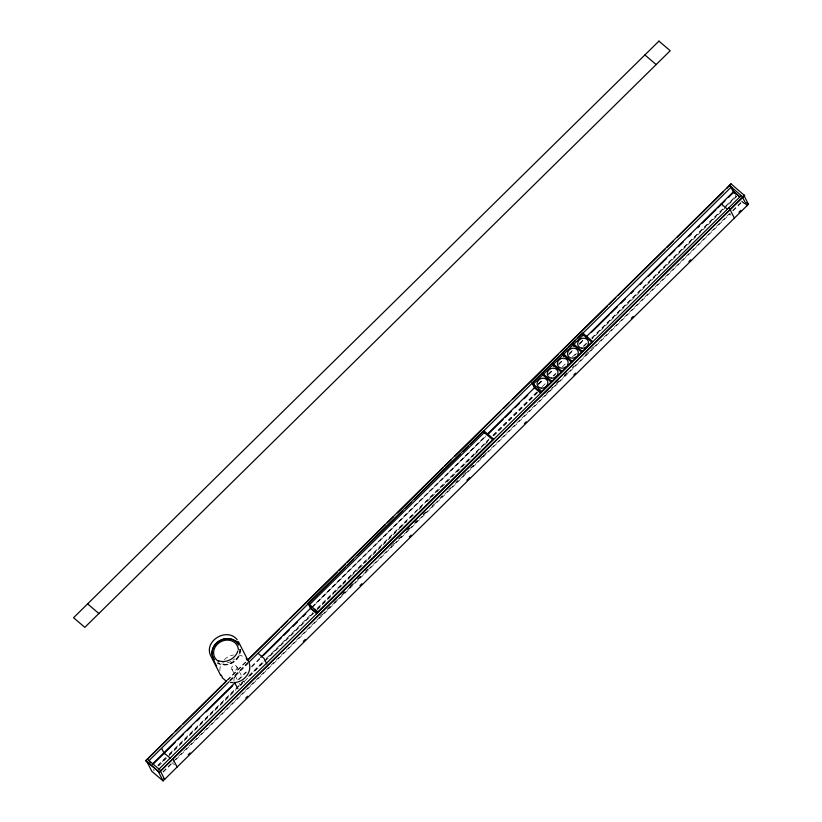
<?xml version="1.0" encoding="UTF-8"?>
<svg xmlns="http://www.w3.org/2000/svg" width="822" height="822" viewBox="0 0 822 822"><rect width="100%" height="100%" fill="white"/><g stroke="black" fill="none" stroke-linecap="round" stroke-linejoin="round"><path stroke-width="0.62" stroke-dasharray="4.11 3.08" d="M234.229 677.451L233.89 681.222M234.239 677.441L236.161 674.8M227.304 680.03L245.573 662.039M227.427 680.277L246.61 661.371M229.472 680.339L247.741 662.337M230.098 680.739L247.987 663.149M230.222 680.976L247.576 663.878M237.907 679.897L247.956 670.002M251.604 666.395L259.824 658.299M311.805 607.109L485.73 435.783M538.246 384.049L542.499 379.856M548.387 374.061L552.651 369.859M558.539 364.064L563.132 359.533M569.533 353.234L572.266 350.532M579.582 343.339L583.23 339.733M311.148 608.085L485.977 435.865M538.492 384.131L542.756 379.939M548.644 374.133L552.898 369.941M558.785 364.146L563.049 359.954M568.937 354.148L572.338 350.788M579.931 343.319L583.343 339.959M239.058 679.475L246.374 672.283M251.851 666.878L260.071 658.782M313.059 606.585L486.1 436.102M538.616 384.377L543.28 379.805M548.757 374.411L553.329 369.91M558.816 364.516L564.026 359.348M568.865 354.611L573.427 350.11M579.202 344.397L583.476 340.216M157.814 765.333L165.839 757.422L166.589 758.069L166.352 757.586L158.317 765.498M169.496 753.825L243.497 680.935M248.974 675.54L262.68 662.039M266.338 658.432L312.925 612.544M317.498 608.044L489.244 438.856M492.902 435.259L537.66 391.169M542.232 386.669L546.805 382.168M553.196 375.87L555.939 373.167M562.33 366.869L565.988 363.273M572.379 356.974L576.037 353.368M583.343 346.175L587 342.569M591.563 338.068L723.124 208.48L722.035 206.353M725.795 205.849L735.608 196.181L736.358 196.828L592.313 338.715M169.085 754.894L244 681.099M248.573 676.598L313.429 612.709M317.087 609.102L488.843 439.924M493.406 435.424L537.259 392.228M553.699 376.034L555.528 374.226M574.712 355.33L576.541 353.532M583.846 346.329L586.589 343.637M592.076 338.232L723.627 208.644L723.874 209.127L723.124 208.48M724.521 207.771L736.111 196.345M158.564 765.981L236.027 689.679M239.675 686.072L313.675 613.181M317.333 609.585L333.773 593.392M334.688 592.487L342.003 585.285M342.908 584.391L350.223 577.188M351.138 576.284L358.443 569.091M359.358 568.187L366.663 560.994M367.578 560.09L399.554 528.597M400.468 527.693L406.859 521.395M410.517 517.798L415.089 513.298M418.737 509.691L422.395 506.095M426.957 501.595L430.615 497.998M431.529 497.094L473.554 455.696M474.469 454.802L480.86 448.504M484.518 444.897L488.165 441.301M493.652 435.907L537.506 392.711M342.928 593.361L344.747 591.573M350.213 586.189L352.946 583.497M357.498 579.017L360.231 576.325M365.698 570.941L367.516 569.143M407.578 529.676L409.407 527.888M414.863 522.504L416.692 520.716M423.063 514.428L424.882 512.64M556.813 382.682L558.518 381.007M566.954 372.685L564.406 375.202L564.899 375.767M320.292 616.027L322.111 614.24M327.577 608.855L330.3 606.163M333.948 602.577L337.585 598.991M341.233 595.395L345.785 590.915M349.422 587.329L353.07 583.743M357.621 579.253L360.355 576.561M365.821 571.177L367.64 569.389M391.313 546.065L394.046 543.373M398.598 538.893L402.235 535.307M406.798 530.817L410.435 527.231M414.987 522.741L417.72 520.059M423.186 514.675L425.919 511.983M432.29 505.705L434.108 503.907M440.489 497.629L442.308 495.841M448.678 489.563L450.497 487.765M455.963 482.38L457.782 480.593M463.248 475.208L465.982 472.516M470.533 468.026L474.181 464.44M479.637 459.056L482.37 456.374M483.285 455.47L486.018 452.778M545.931 393.759L552.744 387.049M556.083 383.761L559.484 380.411M564.529 375.449L567.077 372.931M572.184 367.896L573.766 365.975M585.675 354.621L588.223 352.104M591.635 348.744L593.33 347.069M162.972 771.683L172.784 762.015M173.678 761.141L729.124 213.997M732.741 210.442L741.66 201.657M163.218 772.166L173.915 761.624M175.744 759.816L730.285 213.576M732.977 210.925L742.79 201.256M742.338 201.657L745.883 204.699M741.249 201L745.246 204.421M729.206 213.679L730.974 215.2M171.921 762.621L174.583 764.902M153.354 769.731L154.104 770.368L153.858 769.895M735.269 194.691L736.358 196.828M236.859 666.734A2.774 2.425 -27 0 1 234.095 670.495A2.774 2.425 -27 0 1 232.194 666.745A2.774 2.425 -27 0 1 236.859 666.734L241.935 676.701M231.907 669.252L237.548 680.318M244.196 681.13A2.774 2.425 -27 0 1 244.411 682.383M241.432 684.89A2.774 2.425 -27 0 1 239.089 683.246M240.045 649.267A14.416 12.607 -27 0 1 232.811 662.193A14.416 12.607 -27 0 1 217.727 662.83M234.609 658.905A12.71 11.118 -27 0 1 232.924 660.323M231.033 661.474A12.71 11.118 -27 0 1 222.577 662.851M239.839 649.288A14.221 12.433 -27 0 1 232.708 662.029A14.221 12.433 -27 0 1 217.83 662.655M219.926 670.639A14.991 13.111 -27 0 1 221.385 663.673M224.375 659.593A14.991 13.111 -27 0 1 233.52 654.959M238.575 654.949A14.991 13.111 -27 0 1 243.137 656.542M240.589 649.164A14.991 13.111 -27 0 1 233.068 662.604A14.991 13.111 -27 0 1 217.388 663.262"/><path stroke-width="1.23" d="M237.897 650.911C235.544 658.617 226.194 663.467 218.457 660.775M159.304 772.269L744.557 195.41L159.304 772.269L145.771 760.71L226.389 680.935M247.401 660.241L731.025 183.851L744.681 195.646M145.771 760.71L172.61 734.272M175.353 731.57L180.84 726.165M182.659 724.367L221.95 685.671M223.779 683.873L226.512 681.171M247.525 660.477L279.501 628.984M281.33 627.176L287.721 620.877M290.464 618.185L337.061 572.287M338.88 570.489L345.281 564.19M347.11 562.382L385.477 524.59M387.306 522.792L393.697 516.493M397.355 512.887L443.027 467.893M444.856 466.095L451.257 459.796M454.905 456.2L500.588 411.206M503.331 408.503L508.808 403.099M512.466 399.502L558.138 354.508M560.881 351.806L607.479 305.918M609.297 304.109L615.699 297.811M618.442 295.119L665.029 249.22M666.858 247.422L673.249 241.123M676.907 237.517L723.35 191.773M726.915 188.259L731.025 183.851M308.055 603.584L483.675 430.605L493.436 438.948L317.826 611.938L308.055 603.584L310.5 608.383L316.717 613.695M531.998 382.99L582.736 333.023L592.508 341.366L541.77 391.344L531.998 382.99L534.444 387.789L540.66 393.101M229.184 681.644L149.09 760.535L150.303 762.908M249.282 661.844L345.209 567.355M347.038 565.557L353.429 559.248M357.087 555.651L402.759 510.657M405.503 507.955L410.99 502.561M414.637 498.954L460.32 453.96M463.063 451.268L468.54 445.863M470.369 444.065L567.211 348.672M569.029 346.874L575.431 340.575M578.174 337.873L731.344 186.984L734.734 193.622M533.375 384.131L542.746 374.904L550.863 381.84M543.527 374.133L552.887 364.906L561.005 371.842M553.668 364.136L563.039 354.909L571.156 361.855M563.82 354.148L573.181 344.921L581.298 351.857M573.962 344.151L583.332 334.924L592.354 342.63M152.306 764.213L235.164 682.599M260.738 657.405L310.993 607.91M487.312 434.222L534.834 387.409L540.629 392.351M585.973 337.03L733.666 191.547L739.892 196.859M153.447 763.813L175.107 742.472M177.85 739.769L183.337 734.375M186.984 730.768L191.557 726.278M197.033 720.873L199.777 718.171M206.168 711.873L232.667 685.774M263.728 655.185L281.083 638.088M283.826 635.385L289.303 629.981M292.961 626.385L297.533 621.884M303.01 616.49L305.753 613.787M487.549 434.704L503.085 419.405M504.913 417.607L511.305 411.308M514.962 407.712L519.525 403.212M524.097 398.711L527.745 395.105M591.696 332.119L609.061 315.021M610.88 313.213L617.281 306.914M620.939 303.318L625.501 298.818M630.988 293.423L633.721 290.721M640.122 284.422L641.951 282.624M648.342 276.326L666.611 258.324M669.355 255.621L674.831 250.227M678.489 246.621L683.061 242.12M688.538 236.726L691.281 234.023M697.673 227.725L699.501 225.927M702.245 223.224L715.941 209.733M717.77 207.925L724.994 200.815M728.559 197.301L733.912 192.029L739.245 196.581M188.238 754.719L190.067 752.921M245.799 698.022L247.628 696.224M303.349 641.335L305.178 639.537M359.995 585.541L361.824 583.743M409.325 536.941L411.154 535.143M466.875 480.254L469.619 477.551M524.436 423.556L526.265 421.758M573.766 374.955L575.595 373.157M631.327 318.268L633.146 316.47M688.877 261.571L690.706 259.773M738.999 212.21L740.776 210.453M146.902 761.665L151.793 771.262L163.064 780.9L748.441 204.277L743.55 194.68M235.75 682.404C245.09 681.212 253.042 670.588 248.532 661.515L238.442 641.715M230.53 682.414L233.109 682.62M225.762 680.75L222.115 677.626M644.88 54.94L656.162 64.578M746.561 202.674L748.441 204.277M728.754 207.884L729.504 208.521M727.398 209.158L721.182 203.846L721.428 204.329M572.585 343.01L582.356 351.364M562.443 353.008L572.215 361.361M552.292 363.005L562.063 371.349M542.15 372.993L551.922 381.346M537.793 389.803L540.506 392.115M492.388 439.441L484.271 432.506L309.432 604.725L311.24 606.266M314.847 609.349L316.655 610.89M310.891 608.003L317.107 613.315M258.118 653.356L264.016 658.401L266.852 663.971M87.605 603.882L98.876 613.52M163.907 752.788L170.123 758.1M145.648 760.463L159.18 772.022M163.876 778.722L164.626 779.359L160.28 770.831M237.168 639.711C227.108 626.847 203.445 640.893 210.709 655.792L220.799 675.592M237.897 688.713L234.455 682.352M743.119 197.188L729.587 185.628M742.533 197.29L746.879 205.819M741.239 195.574L158.985 769.125M731.261 187.652L733.974 192.985M730.049 209.589L734.395 218.118M582.716 333.722L583.702 335.643M572.574 343.719L574.044 346.596M562.423 353.717L563.892 356.594M552.281 363.704L553.751 366.591M542.91 372.931L543.897 374.853M542.13 373.702L543.116 375.623M532.769 382.929L534.721 386.772M483.655 431.303L484.631 433.225M246.189 658.134L247.319 660.364M212.631 658.33L216.607 666.128M172.774 758.531L177.12 767.06M161.708 748.472L164.421 753.805M160.865 770.728L147.333 759.168M158.173 771.303L163.064 780.9M218.703 661.494A12.71 11.118 -27 0 1 220.008 642.177A12.71 11.118 -27 0 1 238.38 649.544M213.155 658.083A14.416 12.607 -27 0 1 219.207 640.924A14.416 12.607 -27 0 1 237.681 643.174M222.382 676.979A14.991 13.111 -27 0 1 221.149 675.057M214.491 659.809A14.221 12.433 -27 0 1 219.289 641.047A14.221 12.433 -27 0 1 238.678 645.106M236.531 641.16A14.991 13.111 -27 0 1 238.133 642.825M576.551 356.532A5.559 4.86 -27 0 1 567.735 355.166A5.559 4.86 -27 0 1 573.694 348.189A5.559 4.86 -27 0 1 577.434 355.494M566.409 366.53A5.559 4.86 -27 0 1 557.583 365.163A5.559 4.86 -27 0 1 563.553 358.187A5.559 4.86 -27 0 1 567.293 365.492M658.936 41.1L73.559 617.723L84.83 627.35L670.207 50.738L658.936 41.1M581.832 348.179A5.559 4.86 -27 0 0 588.244 341.233A5.559 4.86 -27 0 0 579.099 340.195A5.559 4.86 -27 0 0 581.832 348.179M551.398 378.161A5.559 4.86 -27 0 0 557.809 371.215A5.559 4.86 -27 0 0 548.664 370.177A5.559 4.86 -27 0 0 551.398 378.161M541.246 388.159A5.559 4.86 -27 0 0 547.658 381.213A5.559 4.86 -27 0 0 538.513 380.175A5.559 4.86 -27 0 0 541.246 388.159"/></g></svg>
